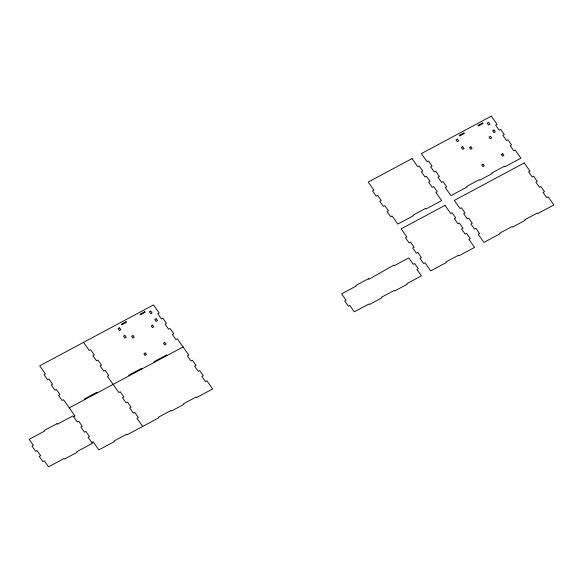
<?xml version="1.0" encoding="UTF-8"?>
<svg xmlns="http://www.w3.org/2000/svg" width="583" height="583" viewBox="0 0 583 583"><rect width="100%" height="100%" fill="white"/><g stroke="black" fill="none" stroke-linecap="round" stroke-linejoin="round"><path stroke-width="0.87" d="M69.275 407.867L183.055 346.951M73.589 416.728L74.988 415.985L63.562 399.749L62.162 400.499L58.526 395.34L59.925 394.589L56.296 389.429L54.897 390.18L51.268 385.02L52.667 384.277L49.038 379.118L47.638 379.868L44.002 374.709L45.401 373.958L39.688 365.84L153.475 304.931L159.188 313.049L157.789 313.792L161.418 318.952L162.817 318.201L166.447 323.361L165.055 324.112L168.684 329.271L170.083 328.521L173.712 333.673L172.313 334.423L175.942 339.583L177.341 338.832L188.775 355.069L187.376 355.819L191.005 360.979L192.405 360.228L196.034 365.388L194.635 366.131L198.264 371.291L199.663 370.54L203.299 375.7L201.9 376.45L205.529 381.603L206.929 380.859L212.642 388.978L196.551 397.584L196.15 397.016L183.558 403.757L183.966 404.325L171.373 411.066L170.972 410.498L158.379 417.239L158.78 417.807L127.072 434.787L126.671 434.211L114.079 440.952L114.479 441.528L98.855 449.887L93.142 441.768L91.742 442.519M166.971 355.564L166.563 354.989L153.978 361.73L154.378 362.305M141.786 369.046L141.385 368.471L128.792 375.212L129.2 375.787M83.522 342.374L89.235 350.492L90.635 349.742L94.271 354.901L92.872 355.652L96.501 360.811L97.9 360.061L101.529 365.213L100.13 365.964L103.759 371.123L105.159 370.373L108.795 375.532L107.396 376.283L118.823 392.519L120.222 391.769L123.851 396.928L122.452 397.672L126.088 402.831L127.488 402.081L131.117 407.24L129.718 407.991L133.347 413.143L134.746 412.4L138.375 417.552L136.976 418.303L142.697 426.421M97.485 392.76L97.084 392.191L84.491 398.925L84.899 399.501M412.043 158.598L368.208 182.064L373.922 190.182L372.522 190.925L376.152 196.085L377.551 195.334L381.187 200.494L379.788 201.244L383.417 206.404L384.816 205.653L388.446 210.806L387.046 211.556L390.676 216.716L392.075 215.965L397.795 224.083L413.413 215.725L413.012 215.149L425.605 208.408L426.005 208.984L441.63 200.618L435.909 192.499L437.308 191.749L433.679 186.596L432.28 187.34L428.651 182.188L430.05 181.437L426.421 176.277L425.022 177.028L421.392 171.868L422.784 171.118L419.155 165.966L417.756 166.716L412.043 158.598M491.316 116.155L421.371 153.599L427.084 161.717L428.483 160.974L432.112 166.126L430.713 166.876L434.35 172.036L435.749 171.285L439.378 176.445L437.979 177.196L441.608 182.348L443.007 181.597L446.636 186.757L445.237 187.507L450.95 195.626L467.041 187.012L466.64 186.436L479.233 179.702L479.634 180.271L492.227 173.53L491.819 172.962L504.412 166.221L504.812 166.789L520.903 158.175L515.19 150.057L513.791 150.808L510.161 145.655L511.561 144.905L507.924 139.745L506.525 140.496L502.896 135.336L504.295 134.586L500.666 129.433L499.267 130.177L495.637 125.024L497.037 124.274L491.316 116.155M463.951 132.909L459.287 135.409L459.688 135.985L464.352 133.485L463.951 132.909M482.6 122.926L477.936 125.425L478.344 125.994L483.008 123.501L482.6 122.926M457.364 139.067L455.964 139.818L457.312 141.727L458.712 140.977L457.364 139.067M488.612 122.343L487.213 123.086L488.554 125.002L489.953 124.252L488.612 122.343M126.103 321.685L121.439 324.184L121.84 324.753L126.504 322.261L126.103 321.685M144.759 311.701L140.095 314.193L140.496 314.769L145.16 312.269L144.759 311.701M119.522 327.843L118.123 328.586L119.464 330.495L120.863 329.752L119.522 327.843M150.764 311.111L149.365 311.861L150.713 313.771L152.112 313.02L150.764 311.111M462.742 146.705L461.342 147.455L462.691 149.365L464.09 148.614L462.742 146.705M493.99 129.98L492.591 130.73L493.932 132.64L495.331 131.889L493.99 129.98M470.86 146.836L469.461 147.579L470.67 149.299L472.07 148.556L470.86 146.836M490.449 136.349L489.05 137.1L490.259 138.82L491.658 138.069L490.449 136.349M124.9 335.48L123.501 336.231L124.842 338.14L126.241 337.389L124.9 335.48M156.142 318.755L154.743 319.506L156.091 321.415L157.49 320.665L156.142 318.755M133.011 335.604L131.612 336.355L132.822 338.074L134.221 337.324L133.011 335.604M152.6 325.125L151.201 325.868L152.411 327.588L153.81 326.837L152.6 325.125M483.096 164.217L481.696 164.967L482.906 166.687L484.305 165.936L483.096 164.217M502.684 153.73L501.285 154.48L502.495 156.2L503.894 155.45L502.684 153.73M145.254 352.992L143.855 353.735L145.065 355.455L146.464 354.704L145.254 352.992M164.836 342.505L163.437 343.256L164.646 344.968L166.046 344.225L164.836 342.505M444.989 205.391L401.155 228.857L406.868 236.975L405.469 237.726L409.098 242.885L410.498 242.134L414.134 247.294L412.735 248.045L416.364 253.197L417.763 252.446L421.392 257.606L419.993 258.356L423.622 263.516L425.022 262.765L430.742 270.884L446.359 262.518L445.959 261.949L458.551 255.208L458.952 255.777L474.577 247.418L468.856 239.3L470.255 238.549L466.626 233.389L465.227 234.14L461.598 228.981L462.997 228.237L459.368 223.078L457.968 223.828L454.332 218.669L455.731 217.918L452.102 212.766L450.703 213.509L444.989 205.391M524.263 162.956L454.317 200.399L460.031 208.517L461.43 207.767L465.059 212.926L463.66 213.677L467.296 218.836L468.688 218.086L472.325 223.238L470.926 223.989L474.555 229.148L475.954 228.398L479.583 233.557L478.184 234.308L483.897 242.426L499.988 233.812L499.587 233.236L512.18 226.496L512.581 227.071L525.174 220.33L524.766 219.755L537.358 213.014L537.759 213.589L553.85 204.976L548.137 196.857L546.737 197.608L543.108 192.448L544.507 191.698L540.871 186.545L539.472 187.296L535.843 182.136L537.242 181.386L533.613 176.226L532.213 176.977L528.584 171.817L529.983 171.074L524.263 162.956M56.959 423.659L44.366 430.4L44.774 430.975L29.15 439.342L33.384 445.354L31.985 446.104L35.621 451.264L37.02 450.513L40.65 455.673L39.25 456.416L42.88 461.576L44.279 460.825L48.513 466.845L64.137 458.478L64.538 459.054L77.131 452.313L76.73 451.738L92.347 443.379L88.113 437.359L89.512 436.609L85.883 431.456L84.484 432.207L80.855 427.048L82.254 426.297L78.618 421.137L77.218 421.888L72.984 415.868L57.36 424.235L56.959 423.659M368.5 278.689L355.907 285.43L356.308 286.005L341.623 293.868L346.127 300.267L344.728 301.017L348.357 306.177L349.756 305.426L354.26 311.825L368.952 303.962L369.352 304.53L381.945 297.796L381.544 297.221L394.13 290.48L394.538 291.055L407.123 284.315L406.723 283.739L421.414 275.876L416.911 269.477L418.31 268.727L414.673 263.567L413.274 264.318L408.77 257.919L394.086 265.782L393.678 265.214L368.901 279.264L368.5 278.689"/></g></svg>
